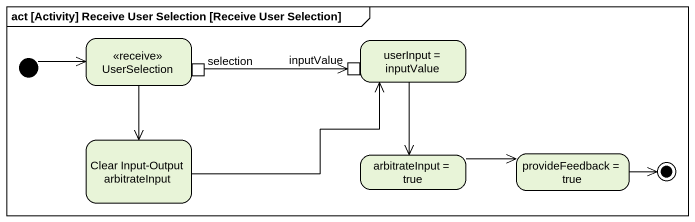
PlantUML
@startuml
mainframe act [Activity] Receive User Selection [Receive User Selection]
hide empty description
state UserSelection <<receive>> {
  state selection <<outputPin>>
}
state "userInput = inputValue" as userInput_inputValue {
  state inputValue <<inputPin>>
}
state "Clear Input-Output arbitrateInput" as Clear_Input_Output
state "arbitrateInput = true" as arbitrateInput_true
state "provideFeedback = true" as provideFeedback_true
[*] -right-> UserSelection
UserSelection --> Clear_Input_Output
selection -right-> inputValue
userInput_inputValue --> arbitrateInput_true
Clear_Input_Output -right-> userInput_inputValue
arbitrateInput_true -right-> provideFeedback_true
provideFeedback_true -right-> [*]
@enduml
